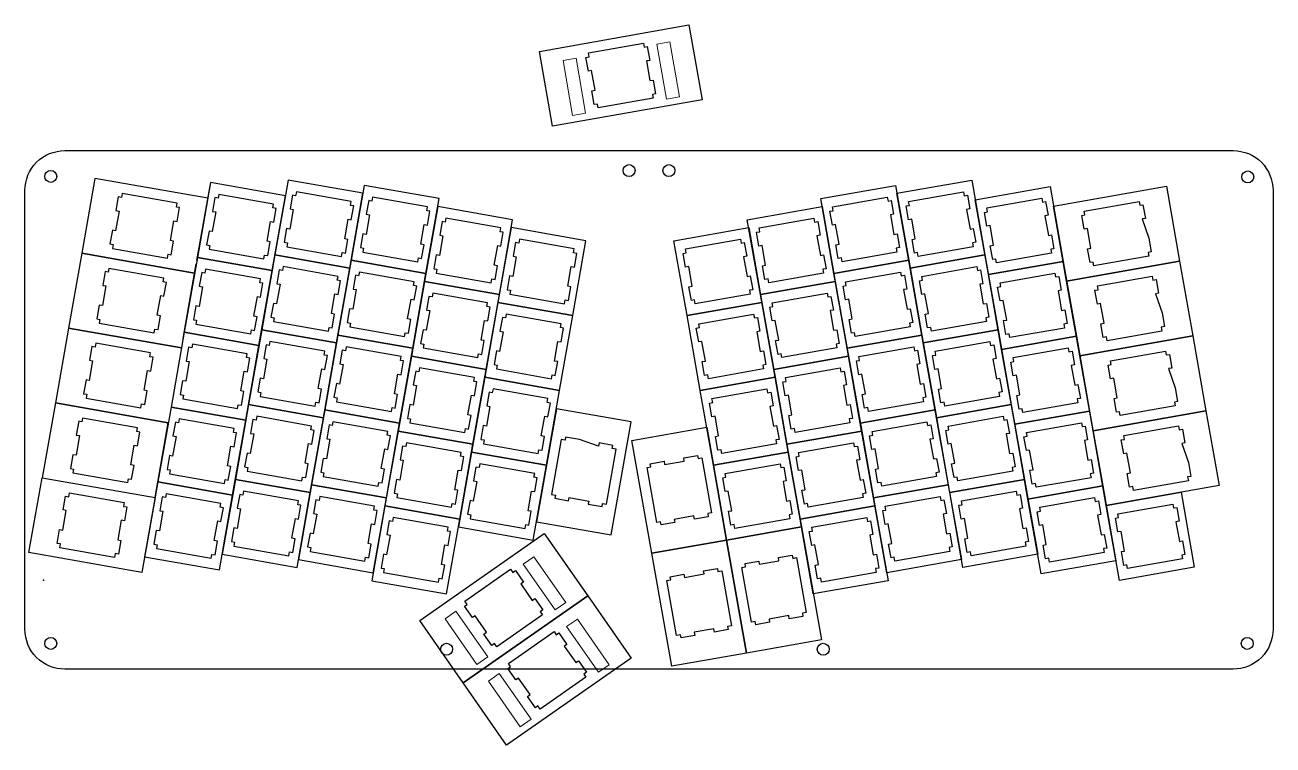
# Model space of a CAD drawing. Header units: millimetres. Extents: x 398 to 711, y 162 to 525.
# Drawn here: x 397.7 to 710.7, y 344.1 to 524.6 of the extents above; entities that cross this region are included whole.
import ezdxf

# ---------------------------------------------------------------- set-up
doc = ezdxf.new("R2010")
doc.units = ezdxf.units.MM
doc.header["$PDSIZE"] = -1
doc.layers.get('0').update_dxf_attribs({"color": 1})
doc.layers.add('1', color=18, linetype='Continuous')

msp = doc.modelspace()

# ---------------------------------------------------------------- linework, layer by layer
for p, q in [((508.07, 380.13), (519.53, 388.12)), ((519.53, 388.12), (520.09, 387.31)), ((520.09, 387.31), (520.76, 387.78)), ((520.76, 387.78), (522.76, 384.91)), ((522.76, 384.91), (522.09, 384.44)), ((522.09, 384.44), (524.95, 380.33)), ((507.96, 378.86), (508.63, 379.32)), ((509.96, 375.99), (507.96, 378.86)), ((508.63, 379.32), (508.07, 380.13)), ((524.95, 380.33), (525.62, 380.8)), ((525.62, 380.8), (527.62, 377.93)), ((510.63, 376.45), (509.96, 375.99)), ((513.5, 372.34), (510.63, 376.45)), ((527.52, 376.66), (516.06, 368.67)), ((527.62, 377.93), (526.96, 377.46)), ((526.96, 377.46), (527.52, 376.66)), ((518.96, 364.5), (530.42, 372.49)), ((530.42, 372.49), (530.98, 371.69)), ((512.83, 371.88), (513.5, 372.34)), ((514.83, 369.01), (512.83, 371.88)), ((515.5, 369.47), (514.83, 369.01)), ((516.06, 368.67), (515.5, 369.47)), ((530.98, 371.69), (531.65, 372.15)), ((531.65, 372.15), (533.65, 369.28)), ((533.65, 369.28), (532.99, 368.81)), ((532.99, 368.81), (535.85, 364.71)), ((518.86, 363.23), (519.52, 363.7)), ((520.86, 360.36), (518.86, 363.23)), ((519.52, 363.7), (518.96, 364.5)), ((535.85, 364.71), (536.52, 365.17)), ((536.52, 365.17), (538.52, 362.3)), ((521.53, 360.82), (520.86, 360.36)), ((524.39, 356.72), (521.53, 360.82)), ((538.41, 361.03), (526.95, 353.04)), ((538.52, 362.3), (537.85, 361.84)), ((537.85, 361.84), (538.41, 361.03)), ((523.72, 356.25), (524.39, 356.72)), ((525.73, 353.38), (523.72, 356.25)), ((526.39, 353.85), (525.73, 353.38)), ((526.95, 353.04), (526.39, 353.85))]:
    msp.add_line(p, q)
for points in [[(552.99, 519.01), (553.79, 519.15), (554.4, 515.7), (553.6, 515.56), (554.47, 510.63), (555.27, 510.77), (555.87, 507.32), (555.07, 507.18), (555.24, 506.22), (541.49, 503.79), (541.32, 504.75), (540.52, 504.61), (539.91, 508.06), (540.71, 508.2), (539.84, 513.13), (539.04, 512.99), (538.43, 516.44), (539.23, 516.58), (539.06, 517.55), (552.82, 519.97)], [(421.94, 481.35), (421.14, 481.49), (420.53, 478.05), (421.33, 477.9), (420.46, 472.97), (419.66, 473.11), (419.05, 469.67), (419.85, 469.52), (419.68, 468.56), (433.44, 466.13), (433.61, 467.1), (434.41, 466.96), (435.02, 470.4), (434.22, 470.55), (435.09, 475.48), (435.89, 475.34), (436.5, 478.78), (435.7, 478.93), (435.87, 479.89), (422.11, 482.32)], [(446.17, 481.14), (445.37, 481.28), (444.76, 477.83), (445.56, 477.69), (444.69, 472.76), (443.89, 472.9), (443.28, 469.46), (444.08, 469.31), (443.91, 468.35), (457.67, 465.92), (457.84, 466.89), (458.64, 466.75), (459.25, 470.19), (458.45, 470.33), (459.32, 475.27), (460.12, 475.13), (460.73, 478.57), (459.93, 478.71), (460.1, 479.68), (446.34, 482.11)], [(465.62, 481.77), (464.82, 481.91), (464.22, 478.47), (465.02, 478.32), (464.15, 473.39), (463.35, 473.53), (462.74, 470.09), (463.54, 469.95), (463.37, 468.98), (477.13, 466.55), (477.3, 467.52), (478.1, 467.38), (478.71, 470.83), (477.91, 470.97), (478.77, 475.9), (479.58, 475.76), (480.18, 479.2), (479.38, 479.35), (479.55, 480.31), (465.8, 482.74)], [(633.28, 481.77), (634.08, 481.91), (634.69, 478.47), (633.88, 478.32), (634.75, 473.39), (635.55, 473.53), (636.16, 470.09), (635.36, 469.95), (635.53, 468.98), (621.77, 466.55), (621.6, 467.52), (620.8, 467.38), (620.2, 470.83), (621, 470.97), (620.13, 475.9), (619.33, 475.76), (618.72, 479.2), (619.52, 479.35), (619.35, 480.31), (633.11, 482.74)], [(484.73, 480.43), (483.93, 480.57), (483.32, 477.13), (484.13, 476.99), (483.26, 472.05), (482.45, 472.19), (481.85, 468.75), (482.65, 468.61), (482.48, 467.64), (496.23, 465.22), (496.41, 466.18), (497.21, 466.04), (497.81, 469.49), (497.01, 469.63), (497.88, 474.56), (498.68, 474.42), (499.29, 477.87), (498.49, 478.01), (498.66, 478.97), (484.9, 481.4)], [(614.17, 480.43), (614.97, 480.57), (615.58, 477.13), (614.78, 476.99), (615.65, 472.05), (616.45, 472.19), (617.05, 468.75), (616.25, 468.61), (616.42, 467.64), (602.67, 465.22), (602.5, 466.18), (601.7, 466.04), (601.09, 469.49), (601.89, 469.63), (601.02, 474.56), (600.22, 474.42), (599.61, 477.87), (600.41, 478.01), (600.24, 478.97), (614, 481.4)], [(652.91, 480.16), (653.71, 480.3), (654.31, 476.85), (653.51, 476.71), (654.38, 471.78), (655.18, 471.92), (655.79, 468.47), (654.99, 468.33), (655.16, 467.36), (641.4, 464.94), (641.23, 465.9), (640.43, 465.76), (639.82, 469.21), (640.63, 469.35), (639.76, 474.28), (638.96, 474.14), (638.35, 477.59), (639.15, 477.73), (638.98, 478.7), (652.74, 481.12)], [(677.31, 479.38), (678.11, 479.52), (678.72, 476.08), (677.92, 475.93), (679.59, 471.14), (680.2, 467.7), (679.4, 467.56), (679.57, 466.59), (665.81, 464.16), (665.64, 465.13), (664.84, 464.99), (664.23, 468.44), (665.03, 468.58), (664.16, 473.51), (663.36, 473.37), (662.75, 476.81), (663.55, 476.96), (663.38, 477.92), (677.14, 480.35)], [(503.15, 475.16), (502.35, 475.3), (501.74, 471.85), (502.54, 471.71), (501.67, 466.78), (500.87, 466.92), (500.26, 463.47), (501.06, 463.33), (500.89, 462.36), (514.65, 459.94), (514.82, 460.9), (515.62, 460.76), (516.23, 464.21), (515.43, 464.35), (516.3, 469.28), (517.1, 469.14), (517.7, 472.59), (516.9, 472.73), (517.07, 473.7), (503.32, 476.12)], [(595.76, 475.16), (596.56, 475.3), (597.16, 471.85), (596.36, 471.71), (597.23, 466.78), (598.03, 466.92), (598.64, 463.47), (597.84, 463.33), (598.01, 462.36), (584.25, 459.94), (584.08, 460.9), (583.28, 460.76), (582.67, 464.21), (583.48, 464.35), (582.61, 469.28), (581.81, 469.14), (581.2, 472.59), (582, 472.73), (581.83, 473.7), (595.59, 476.12)], [(521.56, 469.88), (520.76, 470.02), (520.15, 466.57), (520.95, 466.43), (520.08, 461.5), (519.28, 461.64), (518.67, 458.19), (519.47, 458.05), (519.3, 457.09), (533.06, 454.66), (533.23, 455.63), (534.03, 455.48), (534.64, 458.93), (533.84, 459.07), (534.71, 464.01), (535.51, 463.86), (536.12, 467.31), (535.32, 467.45), (535.49, 468.42), (521.73, 470.84)], [(577.34, 469.88), (578.14, 470.02), (578.75, 466.57), (577.95, 466.43), (578.82, 461.5), (579.62, 461.64), (580.23, 458.19), (579.43, 458.05), (579.6, 457.09), (565.84, 454.66), (565.67, 455.63), (564.87, 455.48), (564.26, 458.93), (565.06, 459.07), (564.19, 464.01), (563.39, 463.86), (562.78, 467.31), (563.58, 467.45), (563.41, 468.42), (577.17, 470.84)], [(418.63, 462.59), (417.83, 462.73), (417.22, 459.29), (418.02, 459.14), (417.15, 454.21), (416.35, 454.35), (415.74, 450.91), (416.54, 450.76), (416.37, 449.8), (430.13, 447.37), (430.3, 448.34), (431.1, 448.2), (431.71, 451.64), (430.91, 451.79), (431.78, 456.72), (432.58, 456.58), (433.19, 460.02), (432.39, 460.17), (432.56, 461.13), (418.8, 463.56)], [(442.86, 462.38), (442.06, 462.52), (441.45, 459.07), (442.25, 458.93), (441.38, 454), (440.58, 454.14), (439.98, 450.69), (440.78, 450.55), (440.61, 449.59), (454.36, 447.16), (454.53, 448.13), (455.33, 447.99), (455.94, 451.43), (455.14, 451.57), (456.01, 456.51), (456.81, 456.37), (457.42, 459.81), (456.62, 459.95), (456.79, 460.92), (443.03, 463.35)], [(462.32, 463.01), (461.52, 463.15), (460.91, 459.71), (461.71, 459.56), (460.84, 454.63), (460.04, 454.77), (459.43, 451.33), (460.23, 451.18), (460.06, 450.22), (473.82, 447.79), (473.99, 448.76), (474.79, 448.62), (475.4, 452.06), (474.6, 452.21), (475.47, 457.14), (476.27, 457), (476.88, 460.44), (476.07, 460.59), (476.24, 461.55), (462.49, 463.98)], [(636.58, 463.01), (637.39, 463.15), (637.99, 459.71), (637.19, 459.56), (638.06, 454.63), (638.86, 454.77), (639.47, 451.33), (638.67, 451.18), (638.84, 450.22), (625.08, 447.79), (624.91, 448.76), (624.11, 448.62), (623.5, 452.06), (624.3, 452.21), (623.43, 457.14), (622.63, 457), (622.03, 460.44), (622.83, 460.59), (622.66, 461.55), (636.41, 463.98)], [(481.42, 461.67), (480.62, 461.81), (480.02, 458.37), (480.82, 458.23), (479.95, 453.29), (479.15, 453.43), (478.54, 449.99), (479.34, 449.85), (479.17, 448.88), (492.93, 446.45), (493.1, 447.42), (493.9, 447.28), (494.51, 450.73), (493.7, 450.87), (494.57, 455.8), (495.38, 455.66), (495.98, 459.11), (495.18, 459.25), (495.35, 460.21), (481.6, 462.64)], [(617.48, 461.67), (618.28, 461.81), (618.89, 458.37), (618.08, 458.23), (618.95, 453.29), (619.75, 453.43), (620.36, 449.99), (619.56, 449.85), (619.73, 448.88), (605.97, 446.45), (605.8, 447.42), (605, 447.28), (604.4, 450.73), (605.2, 450.87), (604.33, 455.8), (603.53, 455.66), (602.92, 459.11), (603.72, 459.25), (603.55, 460.21), (617.31, 462.64)], [(656.21, 461.4), (657.01, 461.54), (657.62, 458.09), (656.82, 457.95), (657.69, 453.02), (658.49, 453.16), (659.1, 449.71), (658.3, 449.57), (658.47, 448.6), (644.71, 446.18), (644.54, 447.14), (643.74, 447), (643.13, 450.45), (643.93, 450.59), (643.06, 455.52), (642.26, 455.38), (641.66, 458.83), (642.46, 458.97), (642.29, 459.93), (656.04, 462.36)], [(680.62, 460.62), (681.42, 460.76), (682.03, 457.32), (681.23, 457.17), (682.9, 452.38), (683.5, 448.94), (682.7, 448.79), (682.87, 447.83), (669.12, 445.4), (668.95, 446.37), (668.15, 446.23), (667.54, 449.67), (668.34, 449.82), (667.47, 454.75), (666.67, 454.61), (666.06, 458.05), (666.86, 458.2), (666.69, 459.16), (680.45, 461.59)], [(499.84, 456.4), (499.04, 456.54), (498.43, 453.09), (499.23, 452.95), (498.36, 448.02), (497.56, 448.16), (496.95, 444.71), (497.75, 444.57), (497.58, 443.6), (511.34, 441.18), (511.51, 442.14), (512.31, 442), (512.92, 445.45), (512.12, 445.59), (512.99, 450.52), (513.79, 450.38), (514.4, 453.83), (513.6, 453.97), (513.77, 454.93), (500.01, 457.36)], [(599.06, 456.4), (599.86, 456.54), (600.47, 453.09), (599.67, 452.95), (600.54, 448.02), (601.34, 448.16), (601.95, 444.71), (601.15, 444.57), (601.32, 443.6), (587.56, 441.18), (587.39, 442.14), (586.59, 442), (585.98, 445.45), (586.78, 445.59), (585.91, 450.52), (585.11, 450.38), (584.51, 453.83), (585.31, 453.97), (585.14, 454.93), (598.89, 457.36)], [(518.25, 451.12), (517.45, 451.26), (516.84, 447.81), (517.64, 447.67), (516.77, 442.74), (515.97, 442.88), (515.37, 439.43), (516.17, 439.29), (516, 438.33), (529.75, 435.9), (529.92, 436.87), (530.72, 436.72), (531.33, 440.17), (530.53, 440.31), (531.4, 445.24), (532.2, 445.1), (532.81, 448.55), (532.01, 448.69), (532.18, 449.66), (518.42, 452.08)], [(580.65, 451.12), (581.45, 451.26), (582.06, 447.81), (581.26, 447.67), (582.13, 442.74), (582.93, 442.88), (583.54, 439.43), (582.74, 439.29), (582.91, 438.33), (569.15, 435.9), (568.98, 436.87), (568.18, 436.72), (567.57, 440.17), (568.37, 440.31), (567.5, 445.24), (566.7, 445.1), (566.09, 448.55), (566.89, 448.69), (566.72, 449.66), (580.48, 452.08)], [(415.32, 443.83), (414.52, 443.97), (413.91, 440.52), (414.71, 440.38), (413.84, 435.45), (413.04, 435.59), (412.44, 432.14), (413.24, 432), (413.07, 431.04), (426.82, 428.61), (426.99, 429.58), (427.8, 429.44), (428.4, 432.88), (427.6, 433.02), (428.47, 437.96), (429.27, 437.82), (429.88, 441.26), (429.08, 441.4), (429.25, 442.37), (415.49, 444.8)], [(439.55, 443.62), (438.75, 443.76), (438.15, 440.31), (438.95, 440.17), (438.08, 435.24), (437.28, 435.38), (436.67, 431.93), (437.47, 431.79), (437.3, 430.83), (451.06, 428.4), (451.23, 429.37), (452.03, 429.23), (452.63, 432.67), (451.83, 432.81), (452.7, 437.75), (453.5, 437.61), (454.11, 441.05), (453.31, 441.19), (453.48, 442.16), (439.72, 444.58)], [(459.01, 444.25), (458.21, 444.39), (457.6, 440.94), (458.4, 440.8), (457.53, 435.87), (456.73, 436.01), (456.12, 432.57), (456.92, 432.42), (456.75, 431.46), (470.51, 429.03), (470.68, 430), (471.48, 429.86), (472.09, 433.3), (471.29, 433.45), (472.16, 438.38), (472.96, 438.24), (473.57, 441.68), (472.77, 441.82), (472.94, 442.79), (459.18, 445.22)], [(639.89, 444.25), (640.69, 444.39), (641.3, 440.94), (640.5, 440.8), (641.37, 435.87), (642.17, 436.01), (642.78, 432.57), (641.98, 432.42), (642.15, 431.46), (628.39, 429.03), (628.22, 430), (627.42, 429.86), (626.81, 433.3), (627.61, 433.45), (626.74, 438.38), (625.94, 438.24), (625.33, 441.68), (626.14, 441.82), (625.96, 442.79), (639.72, 445.22)], [(478.12, 442.91), (477.32, 443.05), (476.71, 439.61), (477.51, 439.47), (476.64, 434.53), (475.84, 434.67), (475.23, 431.23), (476.03, 431.09), (475.86, 430.12), (489.62, 427.69), (489.79, 428.66), (490.59, 428.52), (491.2, 431.97), (490.4, 432.11), (491.27, 437.04), (492.07, 436.9), (492.68, 440.35), (491.87, 440.49), (492.04, 441.45), (478.29, 443.88)], [(620.78, 442.91), (621.59, 443.05), (622.19, 439.61), (621.39, 439.47), (622.26, 434.53), (623.06, 434.67), (623.67, 431.23), (622.87, 431.09), (623.04, 430.12), (609.28, 427.69), (609.11, 428.66), (608.31, 428.52), (607.7, 431.97), (608.5, 432.11), (607.63, 437.04), (606.83, 436.9), (606.23, 440.35), (607.03, 440.49), (606.86, 441.45), (620.61, 443.88)], [(659.52, 442.63), (660.32, 442.78), (660.93, 439.33), (660.13, 439.19), (661, 434.25), (661.8, 434.4), (662.41, 430.95), (661.61, 430.81), (661.78, 429.84), (648.02, 427.42), (647.85, 428.38), (647.05, 428.24), (646.44, 431.69), (647.24, 431.83), (646.37, 436.76), (645.57, 436.62), (644.96, 440.07), (645.76, 440.21), (645.59, 441.17), (659.35, 443.6)], [(683.93, 441.86), (684.73, 442), (685.34, 438.55), (684.53, 438.41), (686.2, 433.62), (686.81, 430.18), (686.01, 430.03), (686.18, 429.07), (672.42, 426.64), (672.25, 427.61), (671.45, 427.47), (670.85, 430.91), (671.65, 431.06), (670.78, 435.99), (669.98, 435.85), (669.37, 439.29), (670.17, 439.43), (670, 440.4), (683.76, 442.83)], [(496.53, 437.63), (495.73, 437.78), (495.12, 434.33), (495.92, 434.19), (495.05, 429.25), (494.25, 429.4), (493.64, 425.95), (494.44, 425.81), (494.27, 424.84), (508.03, 422.42), (508.2, 423.38), (509, 423.24), (509.61, 426.69), (508.81, 426.83), (509.68, 431.76), (510.48, 431.62), (511.09, 435.07), (510.29, 435.21), (510.46, 436.17), (496.7, 438.6)], [(602.37, 437.63), (603.17, 437.78), (603.78, 434.33), (602.98, 434.19), (603.85, 429.25), (604.65, 429.4), (605.26, 425.95), (604.46, 425.81), (604.63, 424.84), (590.87, 422.42), (590.7, 423.38), (589.9, 423.24), (589.29, 426.69), (590.09, 426.83), (589.22, 431.76), (588.42, 431.62), (587.81, 435.07), (588.61, 435.21), (588.44, 436.17), (602.2, 438.6)], [(514.94, 432.36), (514.14, 432.5), (513.54, 429.05), (514.34, 428.91), (513.47, 423.98), (512.67, 424.12), (512.06, 420.67), (512.86, 420.53), (512.69, 419.56), (526.45, 417.14), (526.62, 418.1), (527.42, 417.96), (528.02, 421.41), (527.22, 421.55), (528.09, 426.48), (528.89, 426.34), (529.5, 429.79), (528.7, 429.93), (528.87, 430.9), (515.11, 433.32)], [(583.96, 432.36), (584.76, 432.5), (585.37, 429.05), (584.57, 428.91), (585.44, 423.98), (586.24, 424.12), (586.84, 420.67), (586.04, 420.53), (586.21, 419.56), (572.46, 417.14), (572.29, 418.1), (571.49, 417.96), (570.88, 421.41), (571.68, 421.55), (570.81, 426.48), (570.01, 426.34), (569.4, 429.79), (570.2, 429.93), (570.03, 430.9), (583.79, 433.32)], [(412.01, 425.07), (411.21, 425.21), (410.61, 421.76), (411.41, 421.62), (410.54, 416.69), (409.74, 416.83), (409.13, 413.38), (409.93, 413.24), (409.76, 412.28), (423.52, 409.85), (423.69, 410.82), (424.49, 410.68), (425.09, 414.12), (424.29, 414.26), (425.16, 419.2), (425.96, 419.06), (426.57, 422.5), (425.77, 422.64), (425.94, 423.61), (412.18, 426.04)], [(436.25, 424.86), (435.45, 425), (434.84, 421.55), (435.64, 421.41), (434.77, 416.48), (433.97, 416.62), (433.36, 413.17), (434.16, 413.03), (433.99, 412.07), (447.75, 409.64), (447.92, 410.61), (448.72, 410.47), (449.33, 413.91), (448.53, 414.05), (449.4, 418.99), (450.2, 418.84), (450.8, 422.29), (450, 422.43), (450.17, 423.4), (436.42, 425.82)], [(455.7, 425.49), (454.9, 425.63), (454.29, 422.18), (455.09, 422.04), (454.22, 417.11), (453.42, 417.25), (452.82, 413.8), (453.62, 413.66), (453.45, 412.7), (467.2, 410.27), (467.37, 411.24), (468.17, 411.1), (468.78, 414.54), (467.98, 414.68), (468.85, 419.62), (469.65, 419.48), (470.26, 422.92), (469.46, 423.06), (469.63, 424.03), (455.87, 426.46)], [(643.2, 425.49), (644, 425.63), (644.61, 422.18), (643.81, 422.04), (644.68, 417.11), (645.48, 417.25), (646.09, 413.8), (645.29, 413.66), (645.46, 412.7), (631.7, 410.27), (631.53, 411.24), (630.73, 411.1), (630.12, 414.54), (630.92, 414.68), (630.05, 419.62), (629.25, 419.48), (628.64, 422.92), (629.44, 423.06), (629.27, 424.03), (643.03, 426.46)], [(474.81, 424.15), (474.01, 424.29), (473.4, 420.85), (474.2, 420.7), (473.33, 415.77), (472.53, 415.91), (471.92, 412.47), (472.72, 412.32), (472.55, 411.36), (486.31, 408.93), (486.48, 409.9), (487.28, 409.76), (487.89, 413.2), (487.09, 413.35), (487.96, 418.28), (488.76, 418.14), (489.37, 421.58), (488.57, 421.73), (488.74, 422.69), (474.98, 425.12)], [(624.09, 424.15), (624.89, 424.29), (625.5, 420.85), (624.7, 420.7), (625.57, 415.77), (626.37, 415.91), (626.98, 412.47), (626.18, 412.32), (626.35, 411.36), (612.59, 408.93), (612.42, 409.9), (611.62, 409.76), (611.01, 413.2), (611.81, 413.35), (610.94, 418.28), (610.14, 418.14), (609.53, 421.58), (610.34, 421.73), (610.16, 422.69), (623.92, 425.12)], [(662.83, 423.87), (663.63, 424.02), (664.24, 420.57), (663.44, 420.43), (664.31, 415.49), (665.11, 415.64), (665.72, 412.19), (664.91, 412.05), (665.09, 411.08), (651.33, 408.66), (651.16, 409.62), (650.36, 409.48), (649.75, 412.93), (650.55, 413.07), (649.68, 418), (648.88, 417.86), (648.27, 421.31), (649.07, 421.45), (648.9, 422.41), (662.66, 424.84)], [(687.23, 423.1), (688.04, 423.24), (688.64, 419.79), (687.84, 419.65), (689.51, 414.86), (690.12, 411.41), (689.32, 411.27), (689.49, 410.31), (675.73, 407.88), (675.56, 408.85), (674.76, 408.71), (674.15, 412.15), (674.95, 412.29), (674.08, 417.23), (673.28, 417.09), (672.68, 420.53), (673.48, 420.67), (673.31, 421.64), (687.06, 424.07)], [(493.22, 418.87), (492.42, 419.02), (491.81, 415.57), (492.61, 415.43), (491.74, 410.49), (490.94, 410.64), (490.34, 407.19), (491.14, 407.05), (490.97, 406.08), (504.72, 403.66), (504.89, 404.62), (505.69, 404.48), (506.3, 407.93), (505.5, 408.07), (506.37, 413), (507.17, 412.86), (507.78, 416.31), (506.98, 416.45), (507.15, 417.41), (493.39, 419.84)], [(530.76, 406.71), (530.62, 405.91), (534.07, 405.3), (534.21, 406.1), (539.14, 405.23), (539, 404.43), (542.45, 403.82), (542.59, 404.62), (543.55, 404.45), (545.98, 418.21), (545.01, 418.38), (545.15, 419.18), (541.71, 419.79), (541.57, 418.99), (536.77, 420.66), (533.33, 421.26), (533.19, 420.46), (532.22, 420.63), (529.79, 406.88)], [(605.68, 418.87), (606.48, 419.02), (607.09, 415.57), (606.29, 415.43), (607.16, 410.49), (607.96, 410.64), (608.57, 407.19), (607.76, 407.05), (607.94, 406.08), (594.18, 403.66), (594.01, 404.62), (593.21, 404.48), (592.6, 407.93), (593.4, 408.07), (592.53, 413), (591.73, 412.86), (591.12, 416.31), (591.92, 416.45), (591.75, 417.41), (605.51, 419.84)], [(568.95, 402.1), (569.09, 401.3), (565.65, 400.69), (565.51, 401.49), (560.57, 400.62), (560.72, 399.82), (557.27, 399.22), (557.13, 400.02), (556.16, 399.85), (553.74, 413.6), (554.7, 413.77), (554.56, 414.58), (558.01, 415.18), (558.15, 414.38), (563.08, 415.25), (562.94, 416.05), (566.39, 416.66), (566.53, 415.86), (567.49, 416.03), (569.92, 402.27)], [(511.64, 413.6), (510.83, 413.74), (510.23, 410.29), (511.03, 410.15), (510.16, 405.22), (509.36, 405.36), (508.75, 401.91), (509.55, 401.77), (509.38, 400.8), (523.14, 398.38), (523.31, 399.34), (524.11, 399.2), (524.72, 402.65), (523.92, 402.79), (524.79, 407.72), (525.59, 407.58), (526.19, 411.03), (525.39, 411.17), (525.56, 412.14), (511.81, 414.56)], [(587.27, 413.6), (588.07, 413.74), (588.67, 410.29), (587.87, 410.15), (588.74, 405.22), (589.54, 405.36), (590.15, 401.91), (589.35, 401.77), (589.52, 400.8), (575.76, 398.38), (575.59, 399.34), (574.79, 399.2), (574.19, 402.65), (574.99, 402.79), (574.12, 407.72), (573.32, 407.58), (572.71, 411.03), (573.51, 411.17), (573.34, 412.14), (587.1, 414.56)], [(422.46, 403.88), (423.26, 403.74), (422.66, 400.3), (421.86, 400.44), (420.99, 395.5), (421.79, 395.36), (421.18, 391.92), (420.38, 392.06), (420.21, 391.09), (406.45, 393.52), (406.62, 394.48), (405.82, 394.62), (406.43, 398.07), (407.23, 397.93), (408.1, 402.86), (407.3, 403), (407.91, 406.45), (408.71, 406.31), (408.88, 407.27), (422.63, 404.85)], [(432.94, 406.1), (432.14, 406.24), (431.53, 402.79), (432.33, 402.65), (431.46, 397.72), (430.66, 397.86), (430.05, 394.41), (430.85, 394.27), (430.68, 393.31), (444.44, 390.88), (444.61, 391.85), (445.41, 391.7), (446.02, 395.15), (445.22, 395.29), (446.09, 400.23), (446.89, 400.08), (447.5, 403.53), (446.7, 403.67), (446.87, 404.64), (433.11, 407.06)], [(452.39, 406.73), (451.59, 406.87), (450.98, 403.42), (451.79, 403.28), (450.92, 398.35), (450.11, 398.49), (449.51, 395.04), (450.31, 394.9), (450.14, 393.94), (463.9, 391.51), (464.07, 392.48), (464.87, 392.34), (465.47, 395.78), (464.67, 395.92), (465.54, 400.86), (466.34, 400.72), (466.95, 404.16), (466.15, 404.3), (466.32, 405.27), (452.56, 407.69)], [(646.51, 406.73), (647.31, 406.87), (647.92, 403.42), (647.12, 403.28), (647.99, 398.35), (648.79, 398.49), (649.39, 395.04), (648.59, 394.9), (648.76, 393.94), (635.01, 391.51), (634.84, 392.48), (634.04, 392.34), (633.43, 395.78), (634.23, 395.92), (633.36, 400.86), (632.56, 400.72), (631.95, 404.16), (632.75, 404.3), (632.58, 405.27), (646.34, 407.69)], [(471.5, 405.39), (470.7, 405.53), (470.09, 402.09), (470.89, 401.94), (470.02, 397.01), (469.22, 397.15), (468.61, 393.71), (469.42, 393.56), (469.25, 392.6), (483, 390.17), (483.17, 391.14), (483.97, 391), (484.58, 394.44), (483.78, 394.59), (484.65, 399.52), (485.45, 399.38), (486.06, 402.82), (485.26, 402.97), (485.43, 403.93), (471.67, 406.36)], [(627.4, 405.39), (628.2, 405.53), (628.81, 402.09), (628.01, 401.94), (628.88, 397.01), (629.68, 397.15), (630.29, 393.71), (629.49, 393.56), (629.66, 392.6), (615.9, 390.17), (615.73, 391.14), (614.93, 391), (614.32, 394.44), (615.12, 394.59), (614.25, 399.52), (613.45, 399.38), (612.84, 402.82), (613.64, 402.97), (613.47, 403.93), (627.23, 406.36)], [(666.14, 405.11), (666.94, 405.25), (667.55, 401.81), (666.75, 401.67), (667.62, 396.73), (668.42, 396.87), (669.02, 393.43), (668.22, 393.29), (668.39, 392.32), (654.64, 389.9), (654.47, 390.86), (653.66, 390.72), (653.06, 394.17), (653.86, 394.31), (652.99, 399.24), (652.19, 399.1), (651.58, 402.55), (652.38, 402.69), (652.21, 403.65), (665.97, 406.08)], [(685.77, 403.5), (686.57, 403.64), (687.17, 400.19), (686.37, 400.05), (687.24, 395.12), (688.04, 395.26), (688.65, 391.81), (687.85, 391.67), (688.02, 390.71), (674.26, 388.28), (674.09, 389.24), (673.29, 389.1), (672.69, 392.55), (673.49, 392.69), (672.62, 397.62), (671.82, 397.48), (671.21, 400.93), (672.01, 401.07), (671.84, 402.04), (685.6, 404.46)], [(489.91, 400.11), (489.11, 400.25), (488.51, 396.81), (489.31, 396.67), (488.44, 391.73), (487.64, 391.87), (487.03, 388.43), (487.83, 388.29), (487.66, 387.32), (501.42, 384.9), (501.59, 385.86), (502.39, 385.72), (502.99, 389.17), (502.19, 389.31), (503.06, 394.24), (503.86, 394.1), (504.47, 397.55), (503.67, 397.69), (503.84, 398.65), (490.08, 401.08)], [(608.99, 400.11), (609.79, 400.25), (610.4, 396.81), (609.6, 396.67), (610.47, 391.73), (611.27, 391.87), (611.87, 388.43), (611.07, 388.29), (611.24, 387.32), (597.49, 384.9), (597.32, 385.86), (596.51, 385.72), (595.91, 389.17), (596.71, 389.31), (595.84, 394.24), (595.04, 394.1), (594.43, 397.55), (595.23, 397.69), (595.06, 398.65), (608.82, 401.08)], [(592.71, 377.1), (592.85, 376.3), (589.4, 375.69), (589.26, 376.49), (584.33, 375.62), (584.47, 374.82), (581.02, 374.21), (580.88, 375.01), (579.91, 374.84), (577.49, 388.6), (578.45, 388.77), (578.31, 389.57), (581.76, 390.18), (581.9, 389.38), (586.83, 390.25), (586.69, 391.05), (590.14, 391.66), (590.28, 390.85), (591.25, 391.03), (593.67, 377.27)], [(573.95, 373.79), (574.09, 372.99), (570.64, 372.38), (570.5, 373.18), (565.57, 372.31), (565.71, 371.51), (562.26, 370.9), (562.12, 371.7), (561.15, 371.53), (558.73, 385.29), (559.69, 385.46), (559.55, 386.26), (563, 386.87), (563.14, 386.07), (568.07, 386.94), (567.93, 387.74), (571.38, 388.35), (571.52, 387.55), (572.49, 387.72), (574.91, 373.96)]]:
    msp.add_lwpolyline(points, close=True)
at = {"color": 1, "linetype": 'Continuous', "lineweight": 5, "true_color": 0xff0000}
for points in [[(559.46, 520.31), (561.85, 506.55), (558.6, 505.98), (556.21, 519.75)], [(535.94, 516.23), (538.33, 502.47), (535.07, 501.9), (532.68, 515.67)], [(525.38, 391.26), (533.37, 379.8), (530.66, 377.91), (522.67, 389.38)], [(505.79, 377.62), (513.78, 366.15), (511.07, 364.27), (503.08, 375.73)], [(536.28, 375.64), (544.26, 364.18), (541.56, 362.29), (533.57, 373.75)], [(516.69, 361.99), (524.67, 350.53), (521.96, 348.64), (513.98, 360.1)]]:
    msp.add_lwpolyline(points, close=True, dxfattribs=at)
msp.add_lwpolyline([(407.73, 493.07), (700.73, 493.07, -0.414214), (710.73, 483.07), (710.73, 373.07, -0.414214), (700.73, 363.07), (407.73, 363.07, -0.414214), (397.73, 373.07), (397.73, 483.07, -0.414214)], format="xyb", close=True)
for centre in [(549.23, 488.07), (559.23, 488.07), (404.2, 486.61), (704.39, 486.48), (404.2, 369.54), (503.48, 368.07), (597.94, 368.07), (704.27, 369.54)]:
    msp.add_circle(centre, 1.5)
msp.add_point((402.34, 385.41))
at = {"layer": '1'}
for p, q in [((415.27, 486.1), (411.96, 467.34)), ((443.59, 481.11), (415.27, 486.1)), ((440.83, 465.5), (444.14, 484.26)), ((519.67, 473.79), (516.36, 455.03)), ((538.43, 470.48), (519.67, 473.79)), ((535.12, 451.72), (538.43, 470.48)), ((411.96, 467.34), (408.66, 448.58)), ((411.96, 467.34), (440.28, 462.35)), ((440.28, 462.35), (411.96, 467.34)), ((437.39, 445.95), (440.69, 464.71)), ((516.36, 455.03), (535.12, 451.72)), ((408.66, 448.58), (405.35, 429.82)), ((408.66, 448.58), (436.97, 443.59)), ((436.97, 443.59), (408.66, 448.58)), ((405.35, 429.82), (433.66, 424.83))]:
    msp.add_line(p, q, dxfattribs=at)
for points in [[(564.26, 524.57), (567.57, 505.81), (530.05, 499.19), (526.74, 517.95)], [(482.5, 482.37), (463.73, 485.68), (460.43, 466.92), (479.19, 463.61)], [(616.41, 482.37), (635.17, 485.68), (638.47, 466.92), (619.71, 463.61)], [(463.04, 481.74), (444.28, 485.05), (440.97, 466.29), (459.73, 462.98)], [(501.6, 481.03), (482.84, 484.34), (479.53, 465.58), (498.3, 462.27)], [(597.3, 481.03), (616.06, 484.34), (619.37, 465.58), (600.61, 462.27)], [(636.04, 480.76), (654.8, 484.06), (658.1, 465.3), (639.34, 462)], [(683.98, 484.13), (687.29, 465.37), (658.97, 460.38), (655.66, 479.14)], [(520.02, 475.76), (501.26, 479.06), (497.95, 460.3), (516.71, 457)], [(578.89, 475.76), (597.65, 479.06), (600.95, 460.3), (582.19, 457)], [(560.47, 470.48), (579.23, 473.79), (582.54, 455.03), (563.78, 451.72)], [(479.19, 463.61), (460.43, 466.92), (457.12, 448.16), (475.88, 444.85)], [(619.71, 463.61), (638.47, 466.92), (641.78, 448.16), (623.02, 444.85)], [(459.73, 462.98), (440.97, 466.29), (437.66, 447.53), (456.42, 444.22)], [(498.3, 462.27), (479.53, 465.58), (476.23, 446.82), (494.99, 443.51)], [(600.61, 462.27), (619.37, 465.58), (622.67, 446.82), (603.91, 443.51)], [(639.34, 462), (658.1, 465.3), (661.41, 446.54), (642.65, 443.23)], [(687.29, 465.37), (690.59, 446.61), (662.28, 441.62), (658.97, 460.38)], [(516.71, 457), (497.95, 460.3), (494.64, 441.54), (513.4, 438.23)], [(582.19, 457), (600.95, 460.3), (604.26, 441.54), (585.5, 438.23)], [(535.12, 451.72), (516.36, 455.03), (513.05, 436.27), (531.81, 432.96)], [(563.78, 451.72), (582.54, 455.03), (585.85, 436.27), (567.09, 432.96)], [(475.88, 444.85), (457.12, 448.16), (453.81, 429.4), (472.57, 426.09)], [(623.02, 444.85), (641.78, 448.16), (645.09, 429.4), (626.33, 426.09)], [(456.42, 444.22), (437.66, 447.53), (434.36, 428.77), (453.12, 425.46)], [(494.99, 443.51), (476.23, 446.82), (472.92, 428.06), (491.68, 424.75)], [(603.91, 443.51), (622.67, 446.82), (625.98, 428.06), (607.22, 424.75)], [(642.65, 443.23), (661.41, 446.54), (664.72, 427.78), (645.96, 424.47)], [(690.59, 446.61), (693.9, 427.85), (665.59, 422.86), (662.28, 441.62)], [(513.4, 438.23), (494.64, 441.54), (491.33, 422.78), (510.09, 419.47)], [(585.5, 438.23), (604.26, 441.54), (607.57, 422.78), (588.81, 419.47)], [(531.81, 432.96), (513.05, 436.27), (509.75, 417.5), (528.51, 414.2)], [(567.09, 432.96), (585.85, 436.27), (589.16, 417.5), (570.4, 414.2)], [(405.35, 429.82), (402.04, 411.06), (430.35, 406.07), (433.66, 424.83)], [(472.57, 426.09), (453.81, 429.4), (450.5, 410.64), (469.26, 407.33)], [(626.33, 426.09), (645.09, 429.4), (648.4, 410.64), (629.64, 407.33)], [(453.12, 425.46), (434.36, 428.77), (431.05, 410.01), (449.81, 406.7)], [(491.68, 424.75), (472.92, 428.06), (469.61, 409.3), (488.37, 405.99)], [(526.01, 400.04), (544.77, 396.73), (549.76, 425.05), (531, 428.35)], [(607.22, 424.75), (625.98, 428.06), (629.29, 409.3), (610.53, 405.99)], [(645.96, 424.47), (664.72, 427.78), (668.03, 409.02), (649.27, 405.71)], [(693.9, 427.85), (697.21, 409.09), (668.9, 404.1), (665.59, 422.86)], [(510.09, 419.47), (491.33, 422.78), (488.02, 404.02), (506.78, 400.71)], [(573.7, 395.44), (554.94, 392.13), (549.95, 420.44), (568.71, 423.75)], [(588.81, 419.47), (607.57, 422.78), (610.88, 404.02), (592.12, 400.71)], [(528.51, 414.2), (509.75, 417.5), (506.44, 398.74), (525.2, 395.44)], [(570.4, 414.2), (589.16, 417.5), (592.46, 398.74), (573.7, 395.44)], [(430.35, 406.07), (427.05, 387.31), (398.73, 392.3), (402.04, 411.06)], [(469.26, 407.33), (450.5, 410.64), (447.19, 391.88), (465.96, 388.57)], [(629.64, 407.33), (648.4, 410.64), (651.71, 391.88), (632.95, 388.57)], [(449.81, 406.7), (431.05, 410.01), (427.74, 391.25), (446.5, 387.94)], [(488.37, 405.99), (469.61, 409.3), (466.3, 390.54), (485.06, 387.23)], [(610.53, 405.99), (629.29, 409.3), (632.6, 390.54), (613.84, 387.23)], [(649.27, 405.71), (668.03, 409.02), (671.34, 390.26), (652.58, 386.95)], [(668.9, 404.1), (687.66, 407.41), (690.96, 388.64), (672.2, 385.34)], [(506.78, 400.71), (488.02, 404.02), (484.72, 385.26), (503.48, 381.95)], [(592.12, 400.71), (610.88, 404.02), (614.19, 385.26), (595.43, 381.95)], [(597.46, 370.43), (578.7, 367.12), (573.7, 395.44), (592.46, 398.74)], [(538.87, 381.47), (507.61, 359.68), (496.72, 375.31), (527.97, 397.1)], [(578.7, 367.12), (559.94, 363.81), (554.94, 392.13), (573.7, 395.44)], [(549.76, 365.85), (518.51, 344.06), (507.61, 359.68), (538.87, 381.47)]]:
    msp.add_lwpolyline(points, close=True, dxfattribs=at)

doc.saveas('drawing.dxf')
